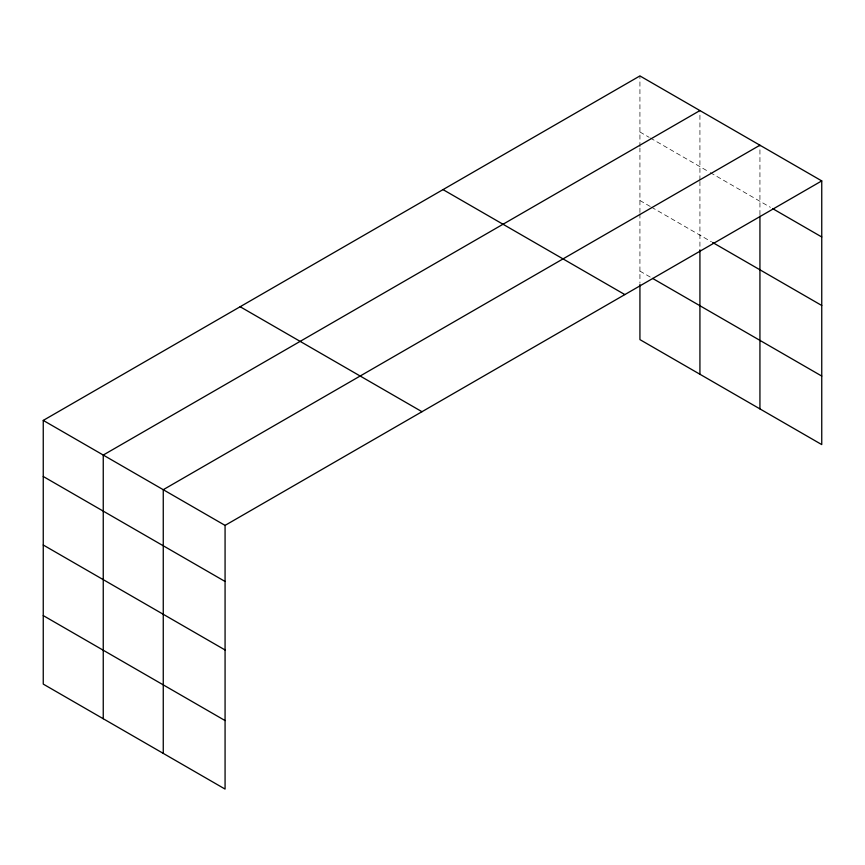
<?xml version="1.0" encoding="UTF-8"?>
<svg xmlns="http://www.w3.org/2000/svg" width="865" height="865" viewBox="0 0 865 865"><rect width="100%" height="100%" fill="white"/><g stroke="black" fill="none" stroke-linecap="round" stroke-linejoin="round"><path stroke-width="0.65" stroke-dasharray="4.33 3.24" d="M639.927 212.498L639.927 148.12M639.927 146.78L639.927 75.925M699.926 181.423L699.926 248.471M699.926 180.071L699.926 110.569M759.935 214.715L759.935 145.212M639.927 131.999L649.161 137.33M650.318 138L709.159 171.973M710.316 172.643L770.423 207.34M639.927 200.507L650.318 206.508M651.464 207.178L711.462 241.811M639.927 271.102L651.464 277.762M639.927 213.828L639.927 283.19"/><path stroke-width="1.3" d="M821.75 180.904L639.927 75.925L43.25 420.412L43.25 684.096L225.073 789.075L225.073 525.39L821.75 180.904L821.75 444.588L639.927 339.61L639.927 284.531M759.935 216.066L759.935 408.896M699.926 110.569L103.249 455.055L103.249 718.739M759.935 145.212L163.258 489.698L163.258 753.383M772.759 208.692L821.75 236.978M712.619 242.481L821.75 305.486M652.621 278.422L821.75 376.07M443.021 189.608L624.844 294.587M240.156 306.74L421.979 411.708M43.25 420.412L225.073 525.39M43.25 476.485L225.073 581.464M43.25 545.004L225.073 649.972M43.25 615.588L225.073 720.567M699.926 249.801L699.926 374.253"/></g></svg>
